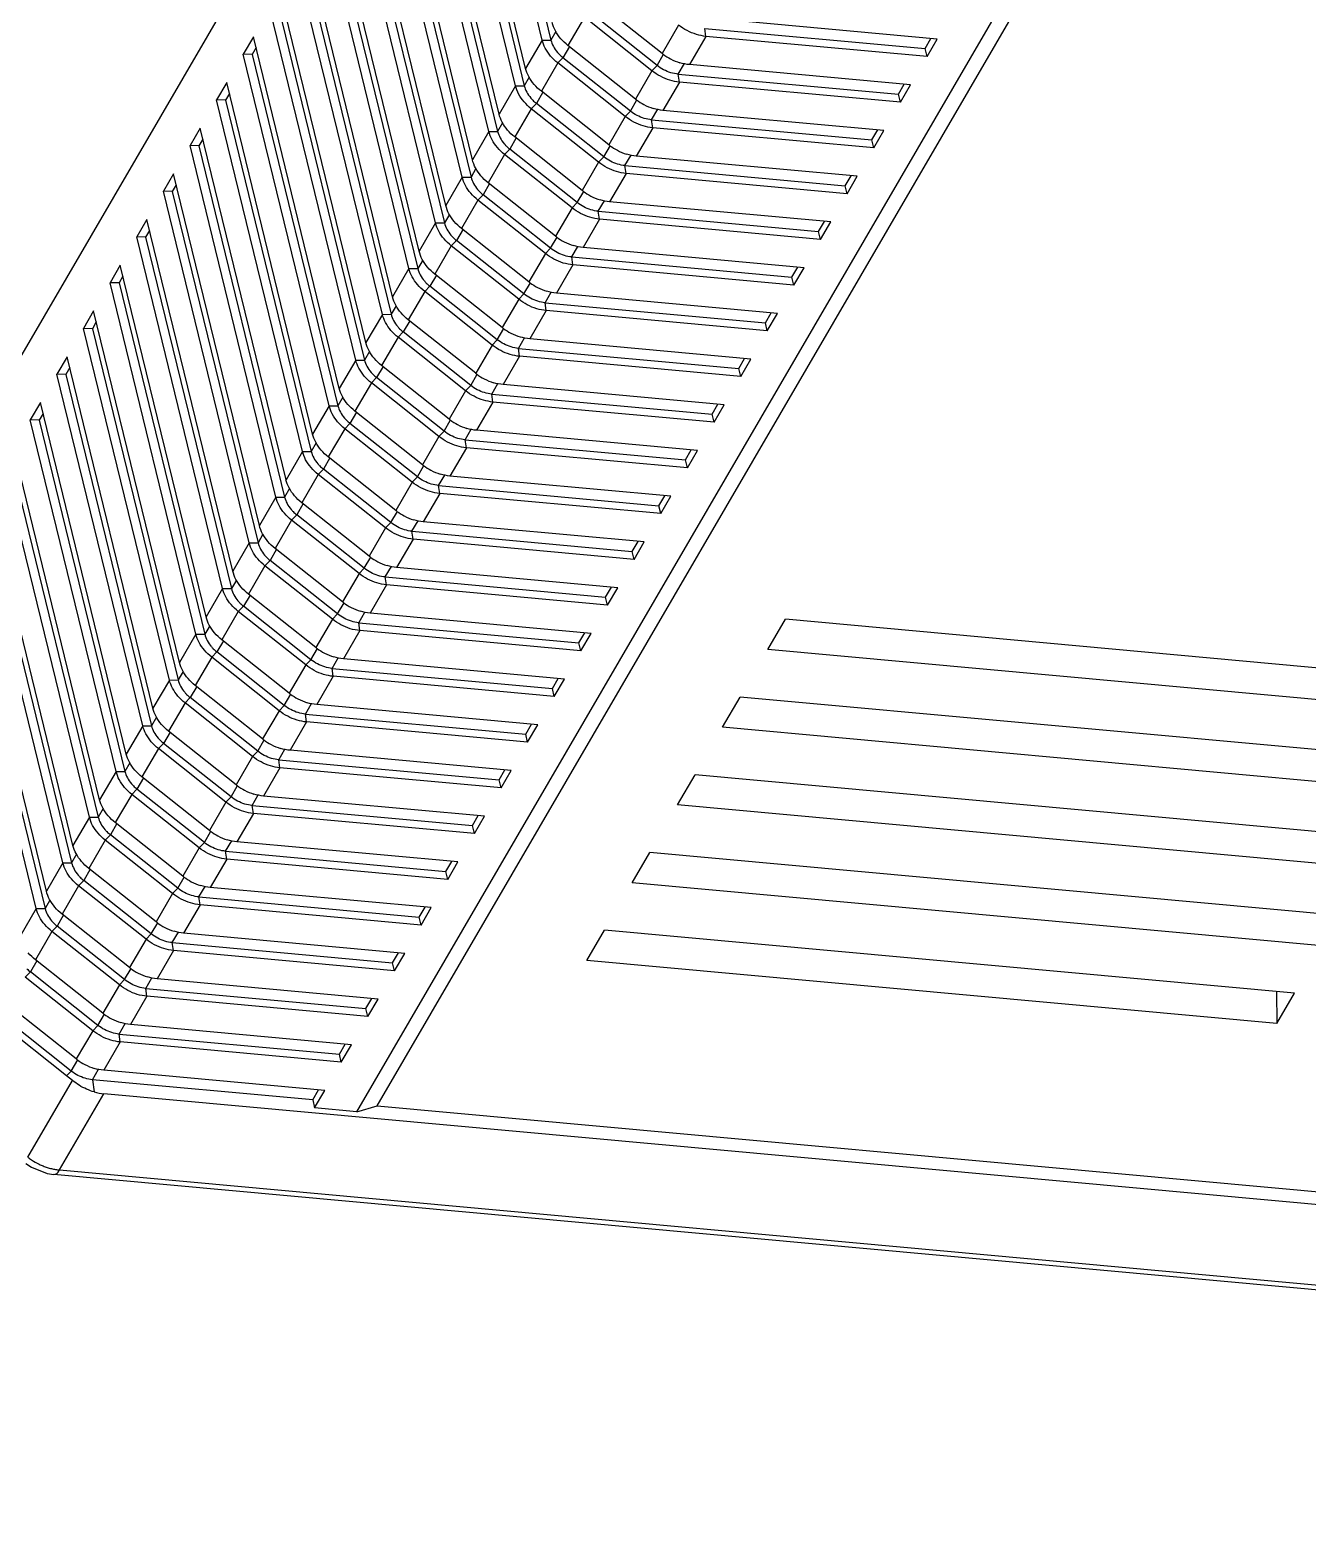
# Model space of a CAD drawing. Header units: millimetres. Extents: x 10368 to 13229, y -13270 to -11269.
# Drawn here: x 12601.6 to 12684.3, y -12891.2 to -12794.2 of the extents above; entities that cross this region are included whole.
import ezdxf

# ---------------------------------------------------------------- set-up
doc = ezdxf.new("R2010")
doc.units = ezdxf.units.MM

# ---------------------------------------------------------------- blocks, each defined once
blk = doc.blocks.new('u59')
at = {"color": 7, "linetype": 'Continuous'}
for p, q in [((-39.333, 603.728), (-291.546, 626.787)), ((-291.175, 627.078), (-38.962, 604.018)), ((-294.416, 621.861), (-42.203, 598.802)), ((-59.877, 599.575), (-276.489, 619.38)), ((-38.529, 603.949), (-38.962, 604.018)), ((-39.333, 603.728), (-42.203, 598.802)), ((-37.276, 602.895), (-40.164, 597.937)), ((-59.877, 599.575), (-141.041, 460.242)), ((-58.564, 599.961), (-140.008, 460.148)), ((-58.564, 599.961), (-59.877, 599.575)), ((-58.564, 599.961), (-55.835, 599.711)), ((-55.835, 599.711), (-56.491, 598.585)), ((-55.711, 599.195), (-56.088, 598.548)), ((-55.711, 599.195), (-55.835, 599.711)), ((-55.711, 599.195), (-41.461, 597.892)), ((-56.491, 598.585), (-42.193, 597.277)), ((-41.461, 597.892), (-41.577, 598.682)), ((-43.259, 595.447), (-42.193, 597.277)), ((-41.461, 597.892), (-41.857, 597.211)), ((-40.094, 597.329), (-40.516, 596.605)), ((-40.094, 597.329), (-39.793, 597.639)), ((-40.094, 597.329), (-35.73, 593.87)), ((-39.793, 597.639), (-35.429, 594.18)), ((-57.558, 596.755), (-58.214, 595.628)), ((-57.433, 596.238), (-57.81, 595.591)), ((-57.558, 596.755), (-57.433, 596.238)), ((-57.558, 596.755), (-43.259, 595.447)), ((-43.183, 594.935), (-57.433, 596.238)), ((-41.482, 594.716), (-40.415, 596.546)), ((-40.415, 596.546), (-36.052, 593.087)), ((-58.214, 595.628), (-43.915, 594.321)), ((-43.259, 595.447), (-43.183, 594.935)), ((-118.07, 594.251), (-119.21, 592.294)), ((-118.07, 594.251), (-73.443, 590.171)), ((-118.059, 592.189), (-118.07, 594.251)), ((-44.981, 592.491), (-43.915, 594.321)), ((-43.183, 594.935), (-43.579, 594.254)), ((-41.816, 594.373), (-42.238, 593.648)), ((-41.482, 594.716), (-41.816, 594.373)), ((-41.816, 594.373), (-37.452, 590.914)), ((-41.482, 594.716), (-37.118, 591.257)), ((-59.28, 593.798), (-59.936, 592.671)), ((-59.156, 593.281), (-59.532, 592.634)), ((-59.28, 593.798), (-59.156, 593.281)), ((-59.28, 593.798), (-44.981, 592.491)), ((-44.905, 591.978), (-59.156, 593.281)), ((-43.204, 591.759), (-42.138, 593.59)), ((-42.138, 593.59), (-37.774, 590.131)), ((-119.21, 592.294), (-74.583, 588.214)), ((-59.936, 592.671), (-45.637, 591.364)), ((-44.981, 592.491), (-44.905, 591.978)), ((-46.703, 589.534), (-45.637, 591.364)), ((-44.905, 591.978), (-45.302, 591.298)), ((-43.538, 591.416), (-43.96, 590.691)), ((-43.204, 591.759), (-43.538, 591.416)), ((-43.538, 591.416), (-39.175, 587.957)), ((-43.204, 591.759), (-38.84, 588.301)), ((-61.002, 590.841), (-61.659, 589.715)), ((-60.878, 590.324), (-61.255, 589.678)), ((-61.002, 590.841), (-60.878, 590.324)), ((-61.002, 590.841), (-46.703, 589.534)), ((-46.628, 589.022), (-60.878, 590.324)), ((-44.926, 588.803), (-43.86, 590.633)), ((-43.86, 590.633), (-39.496, 587.174)), ((-37.874, 590.189), (-37.452, 590.914)), ((-37.118, 591.257), (-37.452, 590.914)), ((-73.443, 590.171), (-74.583, 588.214)), ((-61.659, 589.715), (-47.36, 588.407)), ((-46.703, 589.534), (-46.628, 589.022)), ((-38.84, 588.301), (-37.774, 590.131)), ((-120.998, 589.225), (-76.371, 585.145)), ((-48.426, 586.577), (-47.36, 588.407)), ((-46.628, 589.022), (-47.024, 588.341)), ((-45.261, 588.459), (-45.683, 587.735)), ((-44.926, 588.803), (-45.261, 588.459)), ((-45.261, 588.459), (-40.897, 585)), ((-44.926, 588.803), (-40.563, 585.344)), ((-37.825, 586.818), (-36.759, 588.648)), ((-62.725, 587.884), (-63.381, 586.758)), ((-62.725, 587.884), (-62.6, 587.368)), ((-62.725, 587.884), (-48.426, 586.577)), ((-46.649, 585.846), (-45.582, 587.676)), ((-45.582, 587.676), (-41.219, 584.217)), ((-39.597, 587.233), (-39.175, 587.957)), ((-38.84, 588.301), (-39.175, 587.957)), ((-122.138, 587.268), (-77.511, 583.188)), ((-63.381, 586.758), (-49.082, 585.451)), ((-62.6, 587.368), (-62.977, 586.721)), ((-48.35, 586.065), (-62.6, 587.368)), ((-48.426, 586.577), (-48.35, 586.065)), ((-40.563, 585.344), (-39.496, 587.174)), ((-38.715, 586.264), (-38.393, 586.816)), ((-37.825, 586.818), (-38.393, 586.816)), ((-32.845, 564.095), (-38.393, 586.816)), ((-37.825, 586.818), (-32.271, 564.075)), ((-50.148, 583.62), (-49.082, 585.451)), ((-48.35, 586.065), (-48.747, 585.384)), ((-46.983, 585.503), (-47.405, 584.778)), ((-46.649, 585.846), (-46.983, 585.503)), ((-46.983, 585.503), (-42.619, 582.044)), ((-46.649, 585.846), (-42.285, 582.387)), ((-39.547, 583.861), (-38.481, 585.691)), ((-38.481, 585.691), (-32.928, 562.948)), ((-76.371, 585.145), (-77.511, 583.188)), ((-64.447, 584.928), (-65.103, 583.801)), ((-64.447, 584.928), (-64.323, 584.411)), ((-64.447, 584.928), (-50.148, 583.62)), ((-48.371, 582.889), (-47.305, 584.72)), ((-47.305, 584.72), (-42.941, 581.261)), ((-41.319, 584.276), (-40.897, 585)), ((-40.563, 585.344), (-40.897, 585)), ((-123.926, 584.199), (-79.299, 580.118)), ((-65.103, 583.801), (-50.804, 582.494)), ((-64.323, 584.411), (-64.699, 583.764)), ((-50.072, 583.108), (-64.323, 584.411)), ((-50.148, 583.62), (-50.072, 583.108)), ((-42.285, 582.387), (-41.219, 584.217)), ((-40.437, 583.308), (-40.115, 583.86)), ((-39.547, 583.861), (-40.115, 583.86)), ((-34.567, 561.138), (-40.115, 583.86)), ((-39.547, 583.861), (-33.994, 561.118)), ((-50.072, 583.108), (-50.469, 582.428)), ((-48.705, 582.546), (-49.127, 581.821)), ((-48.371, 582.889), (-48.705, 582.546)), ((-48.705, 582.546), (-44.342, 579.087)), ((-48.371, 582.889), (-44.007, 579.43)), ((-41.269, 580.904), (-40.203, 582.735)), ((-40.203, 582.735), (-34.65, 559.992)), ((-125.066, 582.242), (-80.439, 578.161)), ((-66.169, 581.971), (-66.826, 580.845)), ((-66.169, 581.971), (-66.045, 581.454)), ((-66.169, 581.971), (-51.87, 580.664)), ((-51.87, 580.664), (-50.804, 582.494)), ((-50.093, 579.933), (-49.027, 581.763)), ((-49.027, 581.763), (-44.663, 578.304)), ((-43.041, 581.319), (-42.619, 582.044)), ((-42.285, 582.387), (-42.619, 582.044)), ((-66.826, 580.845), (-52.527, 579.537)), ((-66.045, 581.454), (-66.422, 580.808)), ((-51.795, 580.151), (-66.045, 581.454)), ((-51.87, 580.664), (-51.795, 580.151)), ((-44.007, 579.43), (-42.941, 581.261)), ((-42.159, 580.351), (-41.838, 580.903)), ((-41.269, 580.904), (-41.838, 580.903)), ((-36.29, 558.181), (-41.838, 580.903)), ((-41.269, 580.904), (-35.716, 558.161)), ((-79.299, 580.118), (-80.439, 578.161)), ((-51.795, 580.151), (-52.191, 579.471)), ((-50.093, 579.933), (-50.428, 579.589)), ((-50.093, 579.933), (-45.73, 576.474)), ((-42.992, 577.948), (-41.926, 579.778)), ((-41.926, 579.778), (-36.372, 557.035)), ((-126.854, 579.172), (-82.227, 575.092)), ((-67.892, 579.014), (-68.548, 577.888)), ((-67.892, 579.014), (-67.767, 578.498)), ((-67.892, 579.014), (-53.593, 577.707)), ((-53.593, 577.707), (-52.527, 579.537)), ((-51.816, 576.976), (-50.749, 578.806)), ((-50.428, 579.589), (-50.85, 578.865)), ((-50.749, 578.806), (-46.386, 575.347)), ((-50.428, 579.589), (-46.064, 576.13)), ((-44.764, 578.362), (-44.342, 579.087)), ((-44.007, 579.43), (-44.342, 579.087)), ((-68.548, 577.888), (-54.249, 576.581)), ((-67.767, 578.498), (-68.144, 577.851)), ((-53.517, 577.195), (-67.767, 578.498)), ((-53.593, 577.707), (-53.517, 577.195)), ((-45.73, 576.474), (-44.663, 578.304)), ((-43.882, 577.394), (-43.56, 577.946)), ((-42.992, 577.948), (-43.56, 577.946)), ((-38.012, 555.224), (-43.56, 577.946)), ((-42.992, 577.948), (-37.439, 555.205)), ((-127.994, 577.215), (-83.367, 573.135)), ((-53.517, 577.195), (-53.914, 576.514)), ((-51.816, 576.976), (-52.15, 576.632)), ((-51.816, 576.976), (-47.452, 573.517)), ((-44.714, 574.991), (-43.648, 576.821)), ((-43.648, 576.821), (-38.095, 554.078)), ((-69.614, 576.058), (-70.27, 574.931)), ((-69.614, 576.058), (-69.49, 575.541)), ((-69.614, 576.058), (-55.315, 574.75)), ((-55.315, 574.75), (-54.249, 576.581)), ((-53.538, 574.019), (-52.472, 575.849)), ((-52.15, 576.632), (-52.572, 575.908)), ((-52.472, 575.849), (-48.108, 572.391)), ((-52.15, 576.632), (-47.786, 573.174)), ((-46.486, 575.406), (-46.064, 576.13)), ((-45.73, 576.474), (-46.064, 576.13)), ((-82.227, 575.092), (-83.367, 573.135)), ((-70.27, 574.931), (-55.971, 573.624)), ((-69.49, 575.541), (-69.866, 574.894)), ((-55.239, 574.238), (-69.49, 575.541)), ((-47.452, 573.517), (-46.386, 575.347)), ((-45.604, 574.437), (-45.282, 574.99)), ((-44.714, 574.991), (-45.282, 574.99)), ((-39.734, 552.268), (-45.282, 574.99)), ((-44.714, 574.991), (-39.161, 552.248)), ((-129.782, 574.146), (-85.155, 570.066)), ((-55.239, 574.238), (-55.636, 573.557)), ((-55.315, 574.75), (-55.239, 574.238)), ((-53.538, 574.019), (-53.872, 573.676)), ((-53.538, 574.019), (-49.174, 570.56)), ((-46.436, 572.034), (-45.37, 573.864)), ((-45.37, 573.864), (-39.817, 551.122)), ((-71.336, 573.101), (-71.993, 571.974)), ((-71.336, 573.101), (-71.212, 572.584)), ((-71.336, 573.101), (-57.037, 571.794)), ((-57.037, 571.794), (-55.971, 573.624)), ((-55.26, 571.063), (-54.194, 572.893)), ((-53.872, 573.676), (-54.294, 572.951)), ((-54.194, 572.893), (-49.83, 569.434)), ((-53.872, 573.676), (-49.509, 570.217)), ((-48.208, 572.449), (-47.786, 573.174)), ((-47.452, 573.517), (-47.786, 573.174)), ((-130.922, 572.189), (-86.295, 568.109)), ((-24.488, 572.292), (-113.002, 420.342)), ((-71.993, 571.974), (-57.694, 570.667)), ((-71.212, 572.584), (-71.589, 571.938)), ((-56.962, 571.281), (-71.212, 572.584)), ((-49.174, 570.56), (-48.108, 572.391)), ((-47.326, 571.481), (-47.005, 572.033)), ((-46.436, 572.034), (-47.005, 572.033)), ((-41.457, 549.311), (-47.005, 572.033)), ((-46.436, 572.034), (-40.883, 549.291)), ((-56.962, 571.281), (-57.358, 570.601)), ((-57.037, 571.794), (-56.962, 571.281)), ((-55.26, 571.063), (-55.595, 570.719)), ((-55.26, 571.063), (-50.897, 567.604)), ((-48.159, 569.077), (-47.093, 570.908)), ((-47.093, 570.908), (-41.539, 548.165)), ((-85.155, 570.066), (-86.295, 568.109)), ((-73.059, 570.144), (-73.715, 569.018)), ((-73.059, 570.144), (-72.934, 569.628)), ((-73.059, 570.144), (-58.76, 568.837)), ((-58.76, 568.837), (-57.694, 570.667)), ((-56.983, 568.106), (-55.916, 569.936)), ((-55.595, 570.719), (-56.017, 569.994)), ((-55.916, 569.936), (-51.553, 566.477)), ((-55.595, 570.719), (-51.231, 567.26)), ((-49.931, 569.492), (-49.509, 570.217)), ((-49.174, 570.56), (-49.509, 570.217)), ((-73.715, 569.018), (-59.416, 567.71)), ((-72.934, 569.628), (-73.311, 568.981)), ((-58.684, 568.325), (-72.934, 569.628)), ((-50.897, 567.604), (-49.83, 569.434)), ((-49.049, 568.524), (-48.727, 569.076)), ((-48.159, 569.077), (-48.727, 569.076)), ((-43.179, 546.354), (-48.727, 569.076)), ((-48.159, 569.077), (-42.606, 546.335)), ((-58.684, 568.325), (-59.081, 567.644)), ((-58.76, 568.837), (-58.684, 568.325)), ((-56.983, 568.106), (-57.317, 567.762)), ((-56.983, 568.106), (-52.619, 564.647)), ((-74.781, 567.188), (-75.437, 566.061)), ((-74.781, 567.188), (-74.657, 566.671)), ((-74.781, 567.188), (-60.482, 565.88)), ((-60.482, 565.88), (-59.416, 567.71)), ((-57.317, 567.762), (-57.739, 567.038)), ((-57.317, 567.762), (-52.953, 564.303)), ((-51.653, 566.536), (-51.231, 567.26)), ((-50.897, 567.604), (-51.231, 567.26)), ((-49.881, 566.121), (-48.815, 567.951)), ((-48.815, 567.951), (-43.262, 545.208)), ((-75.437, 566.061), (-61.138, 564.754)), ((-74.657, 566.671), (-75.033, 566.024)), ((-60.406, 565.368), (-74.657, 566.671)), ((-58.705, 565.149), (-57.639, 566.979)), ((-57.639, 566.979), (-53.275, 563.521)), ((-52.619, 564.647), (-51.553, 566.477)), ((-50.771, 565.567), (-50.449, 566.119)), ((-49.881, 566.121), (-50.449, 566.119)), ((-44.901, 543.398), (-50.449, 566.119)), ((-49.881, 566.121), (-44.328, 543.378)), ((-60.406, 565.368), (-60.803, 564.687)), ((-60.482, 565.88), (-60.406, 565.368)), ((-58.705, 565.149), (-59.039, 564.806)), ((-58.705, 565.149), (-54.341, 561.69)), ((-76.503, 564.231), (-77.16, 563.104)), ((-76.503, 564.231), (-76.379, 563.714)), ((-76.503, 564.231), (-62.204, 562.924)), ((-62.204, 562.924), (-61.138, 564.754)), ((-59.039, 564.806), (-59.461, 564.081)), ((-59.039, 564.806), (-54.676, 561.347)), ((-53.375, 563.579), (-52.953, 564.303)), ((-52.619, 564.647), (-52.953, 564.303)), ((-51.603, 563.164), (-50.537, 564.994)), ((-50.537, 564.994), (-44.984, 542.251)), ((-77.16, 563.104), (-62.861, 561.797)), ((-76.379, 563.714), (-76.756, 563.067)), ((-62.129, 562.411), (-76.379, 563.714)), ((-60.427, 562.192), (-59.361, 564.023)), ((-59.361, 564.023), (-54.997, 560.564)), ((-54.341, 561.69), (-53.275, 563.521)), ((-52.493, 562.611), (-52.172, 563.163)), ((-51.603, 563.164), (-52.172, 563.163)), ((-46.624, 540.441), (-52.172, 563.163)), ((-51.603, 563.164), (-46.05, 540.421)), ((-62.129, 562.411), (-62.525, 561.731)), ((-62.204, 562.924), (-62.129, 562.411)), ((-60.427, 562.192), (-60.762, 561.849)), ((-60.427, 562.192), (-56.064, 558.734)), ((-78.226, 561.274), (-78.882, 560.148)), ((-78.226, 561.274), (-78.101, 560.757)), ((-78.226, 561.274), (-63.927, 559.967)), ((-63.927, 559.967), (-62.861, 561.797)), ((-60.762, 561.849), (-61.184, 561.124)), ((-60.762, 561.849), (-56.398, 558.39)), ((-55.098, 560.622), (-54.676, 561.347)), ((-54.341, 561.69), (-54.676, 561.347)), ((-53.326, 560.207), (-52.26, 562.038)), ((-52.26, 562.038), (-46.706, 539.295)), ((-78.101, 560.757), (-78.478, 560.111)), ((-63.851, 559.455), (-78.101, 560.757)), ((-62.15, 559.236), (-61.083, 561.066)), ((-61.083, 561.066), (-56.72, 557.607)), ((-56.064, 558.734), (-54.997, 560.564)), ((-54.216, 559.654), (-53.894, 560.206)), ((-53.326, 560.207), (-53.894, 560.206)), ((-48.346, 537.484), (-53.894, 560.206)), ((-53.326, 560.207), (-47.773, 537.465)), ((-78.882, 560.148), (-64.583, 558.84)), ((-63.851, 559.455), (-64.248, 558.774)), ((-63.927, 559.967), (-63.851, 559.455)), ((-62.15, 559.236), (-62.484, 558.892)), ((-62.15, 559.236), (-57.786, 555.777)), ((-79.948, 558.317), (-80.604, 557.191)), ((-79.948, 558.317), (-79.824, 557.801)), ((-79.948, 558.317), (-65.649, 557.01)), ((-65.649, 557.01), (-64.583, 558.84)), ((-62.484, 558.892), (-62.906, 558.168)), ((-62.484, 558.892), (-58.12, 555.433)), ((-56.82, 557.666), (-56.398, 558.39)), ((-56.064, 558.734), (-56.398, 558.39)), ((-55.048, 557.251), (-53.982, 559.081)), ((-53.982, 559.081), (-48.429, 536.338)), ((-79.824, 557.801), (-80.201, 557.154)), ((-65.573, 556.498), (-79.824, 557.801)), ((-63.872, 556.279), (-62.806, 558.109)), ((-62.806, 558.109), (-58.442, 554.65)), ((-57.786, 555.777), (-56.72, 557.607)), ((-80.604, 557.191), (-66.305, 555.884)), ((-65.573, 556.498), (-65.97, 555.817)), ((-65.649, 557.01), (-65.573, 556.498)), ((-55.938, 556.697), (-55.616, 557.249)), ((-55.048, 557.251), (-55.616, 557.249)), ((-50.068, 534.528), (-55.616, 557.249)), ((-55.048, 557.251), (-49.495, 534.508)), ((-81.67, 555.361), (-82.327, 554.234)), ((-81.67, 555.361), (-81.546, 554.844)), ((-81.67, 555.361), (-67.371, 554.053)), ((-67.371, 554.053), (-66.305, 555.884)), ((-64.206, 555.936), (-64.628, 555.211)), ((-63.872, 556.279), (-64.206, 555.936)), ((-64.206, 555.936), (-59.843, 552.477)), ((-63.872, 556.279), (-59.508, 552.82)), ((-58.542, 554.709), (-58.12, 555.433)), ((-57.786, 555.777), (-58.12, 555.433)), ((-56.77, 554.294), (-55.704, 556.124)), ((-55.704, 556.124), (-50.151, 533.381)), ((-81.546, 554.844), (-81.923, 554.197)), ((-67.296, 553.541), (-81.546, 554.844)), ((-65.594, 553.322), (-64.528, 555.153)), ((-64.528, 555.153), (-60.164, 551.694)), ((-59.508, 552.82), (-58.442, 554.65)), ((-38.267, 554.786), (-38.012, 555.224)), ((-38.095, 554.078), (-37.439, 555.205)), ((-38.012, 555.224), (-37.439, 555.205)), ((-82.327, 554.234), (-68.028, 552.927)), ((-67.296, 553.541), (-67.692, 552.861)), ((-67.371, 554.053), (-67.296, 553.541)), ((-57.66, 553.741), (-57.339, 554.293)), ((-56.77, 554.294), (-57.339, 554.293)), ((-51.791, 531.571), (-57.339, 554.293)), ((-56.77, 554.294), (-51.217, 531.551)), ((-69.094, 551.097), (-68.028, 552.927)), ((-65.929, 552.979), (-66.351, 552.254)), ((-65.594, 553.322), (-65.929, 552.979)), ((-65.929, 552.979), (-61.565, 549.52)), ((-65.594, 553.322), (-61.231, 549.864)), ((-60.265, 551.752), (-59.843, 552.477)), ((-59.508, 552.82), (-59.843, 552.477)), ((-58.493, 551.337), (-57.427, 553.168)), ((-57.427, 553.168), (-51.873, 530.425)), ((-83.393, 552.404), (-84.049, 551.278)), ((-83.268, 551.887), (-83.645, 551.241)), ((-83.393, 552.404), (-83.268, 551.887)), ((-83.393, 552.404), (-69.094, 551.097)), ((-69.018, 550.585), (-83.268, 551.887)), ((-67.317, 550.366), (-66.251, 552.196)), ((-66.251, 552.196), (-61.887, 548.737)), ((-61.231, 549.864), (-60.164, 551.694)), ((-39.99, 551.829), (-39.734, 552.268)), ((-39.817, 551.122), (-39.161, 552.248)), ((-39.734, 552.268), (-39.161, 552.248)), ((-84.049, 551.278), (-69.75, 549.97)), ((-69.018, 550.585), (-69.415, 549.904)), ((-69.094, 551.097), (-69.018, 550.585)), ((-59.383, 550.784), (-59.061, 551.336)), ((-58.493, 551.337), (-59.061, 551.336)), ((-53.513, 528.614), (-59.061, 551.336)), ((-58.493, 551.337), (-52.94, 528.594)), ((-70.816, 548.14), (-69.75, 549.97)), ((-67.651, 550.022), (-68.073, 549.298)), ((-67.317, 550.366), (-67.651, 550.022)), ((-67.651, 550.022), (-63.287, 546.563)), ((-67.317, 550.366), (-62.953, 546.907)), ((-61.987, 548.795), (-61.565, 549.52)), ((-61.231, 549.864), (-61.565, 549.52)), ((-60.215, 548.381), (-59.149, 550.211)), ((-59.149, 550.211), (-53.596, 527.468)), ((-85.115, 549.447), (-85.771, 548.321)), ((-84.991, 548.931), (-85.368, 548.284)), ((-85.115, 549.447), (-84.991, 548.931)), ((-85.115, 549.447), (-70.816, 548.14)), ((-70.74, 547.628), (-84.991, 548.931)), ((-69.039, 547.409), (-67.973, 549.239)), ((-67.973, 549.239), (-63.609, 545.78)), ((-62.953, 546.907), (-61.887, 548.737)), ((-41.712, 548.873), (-41.457, 549.311)), ((-41.539, 548.165), (-40.883, 549.291)), ((-41.457, 549.311), (-40.883, 549.291)), ((-85.771, 548.321), (-71.472, 547.014)), ((-70.74, 547.628), (-71.137, 546.947)), ((-70.816, 548.14), (-70.74, 547.628)), ((-61.105, 547.827), (-60.783, 548.379)), ((-60.215, 548.381), (-60.783, 548.379)), ((-55.235, 525.657), (-60.783, 548.379)), ((-60.215, 548.381), (-54.662, 525.638)), ((-72.538, 545.183), (-71.472, 547.014)), ((-69.373, 547.065), (-69.795, 546.341)), ((-69.039, 547.409), (-69.373, 547.065)), ((-69.373, 547.065), (-65.01, 543.607)), ((-69.039, 547.409), (-64.675, 543.95)), ((-62.953, 546.907), (-63.287, 546.563)), ((-61.937, 545.424), (-60.871, 547.254)), ((-60.871, 547.254), (-55.318, 524.511)), ((-86.837, 546.491), (-87.494, 545.364)), ((-86.713, 545.974), (-87.09, 545.327)), ((-86.837, 546.491), (-86.713, 545.974)), ((-86.837, 546.491), (-72.538, 545.183)), ((-72.463, 544.671), (-86.713, 545.974)), ((-70.761, 544.452), (-69.695, 546.282)), ((-69.695, 546.282), (-65.332, 542.824)), ((-64.675, 543.95), (-63.609, 545.78)), ((-63.709, 545.839), (-63.287, 546.563)), ((-43.435, 545.916), (-43.179, 546.354)), ((-43.262, 545.208), (-42.606, 546.335)), ((-43.179, 546.354), (-42.606, 546.335)), ((-87.494, 545.364), (-73.195, 544.057)), ((-72.463, 544.671), (-72.859, 543.99)), ((-72.538, 545.183), (-72.463, 544.671)), ((-62.827, 544.87), (-62.506, 545.423)), ((-61.937, 545.424), (-62.506, 545.423)), ((-56.958, 522.701), (-62.506, 545.423)), ((-61.937, 545.424), (-56.384, 522.681)), ((-74.261, 542.227), (-73.195, 544.057)), ((-71.096, 544.109), (-71.518, 543.384)), ((-70.761, 544.452), (-71.096, 544.109)), ((-71.096, 544.109), (-66.732, 540.65)), ((-70.761, 544.452), (-66.398, 540.993)), ((-64.675, 543.95), (-65.01, 543.607)), ((-63.66, 542.467), (-62.594, 544.297)), ((-62.594, 544.297), (-57.04, 521.555)), ((-88.56, 543.534), (-89.216, 542.407)), ((-88.435, 543.017), (-88.812, 542.371)), ((-88.56, 543.534), (-88.435, 543.017)), ((-88.56, 543.534), (-74.261, 542.227)), ((-74.185, 541.714), (-88.435, 543.017)), ((-72.484, 541.496), (-71.418, 543.326)), ((-71.418, 543.326), (-67.054, 539.867)), ((-66.398, 540.993), (-65.332, 542.824)), ((-65.432, 542.882), (-65.01, 543.607)), ((-45.157, 542.959), (-44.901, 543.398)), ((-44.984, 542.251), (-44.328, 543.378)), ((-44.901, 543.398), (-44.328, 543.378)), ((-89.216, 542.407), (-74.917, 541.1)), ((-74.261, 542.227), (-74.185, 541.714)), ((-64.55, 541.914), (-64.228, 542.466)), ((-63.66, 542.467), (-64.228, 542.466)), ((-58.68, 519.744), (-64.228, 542.466)), ((-63.66, 542.467), (-58.107, 519.724)), ((-75.983, 539.27), (-74.917, 541.1)), ((-74.185, 541.714), (-74.582, 541.034)), ((-72.818, 541.152), (-73.24, 540.427)), ((-72.484, 541.496), (-72.818, 541.152)), ((-72.818, 541.152), (-68.454, 537.693)), ((-72.484, 541.496), (-68.12, 538.037)), ((-66.398, 540.993), (-66.732, 540.65)), ((-65.382, 539.51), (-64.316, 541.341)), ((-64.316, 541.341), (-58.763, 518.598)), ((-90.282, 540.577), (-90.938, 539.451)), ((-90.158, 540.061), (-90.535, 539.414)), ((-90.282, 540.577), (-90.158, 540.061)), ((-90.282, 540.577), (-75.983, 539.27)), ((-75.907, 538.758), (-90.158, 540.061)), ((-74.206, 538.539), (-73.14, 540.369)), ((-73.14, 540.369), (-68.776, 536.91)), ((-68.12, 538.037), (-67.054, 539.867)), ((-67.154, 539.925), (-66.732, 540.65)), ((-46.879, 540.002), (-46.624, 540.441)), ((-46.706, 539.295), (-46.05, 540.421)), ((-46.624, 540.441), (-46.05, 540.421)), ((-90.938, 539.451), (-76.639, 538.143)), ((-75.983, 539.27), (-75.907, 538.758)), ((-66.272, 538.957), (-65.951, 539.509)), ((-65.382, 539.51), (-65.951, 539.509)), ((-60.402, 516.787), (-65.951, 539.509)), ((-65.382, 539.51), (-59.829, 516.768)), ((-77.706, 536.313), (-76.639, 538.143)), ((-75.907, 538.758), (-76.304, 538.077)), ((-74.54, 538.195), (-74.962, 537.471)), ((-74.206, 538.539), (-74.54, 538.195)), ((-74.54, 538.195), (-70.177, 534.737)), ((-74.206, 538.539), (-69.842, 535.08)), ((-68.12, 538.037), (-68.454, 537.693)), ((-67.105, 536.554), (-66.038, 538.384)), ((-66.038, 538.384), (-60.485, 515.641)), ((-92.004, 537.621), (-92.661, 536.494)), ((-91.88, 537.104), (-92.257, 536.457)), ((-92.004, 537.621), (-91.88, 537.104)), ((-92.004, 537.621), (-77.706, 536.313)), ((-77.63, 535.801), (-91.88, 537.104)), ((-75.928, 535.582), (-74.862, 537.412)), ((-74.862, 537.412), (-70.499, 533.954)), ((-69.842, 535.08), (-68.776, 536.91)), ((-68.876, 536.969), (-68.454, 537.693)), ((-48.602, 537.046), (-48.346, 537.484)), ((-48.429, 536.338), (-47.773, 537.465)), ((-48.346, 537.484), (-47.773, 537.465)), ((-92.661, 536.494), (-78.362, 535.187)), ((-77.706, 536.313), (-77.63, 535.801)), ((-67.994, 536), (-67.673, 536.552)), ((-67.105, 536.554), (-67.673, 536.552)), ((-62.125, 513.831), (-67.673, 536.552)), ((-67.105, 536.554), (-61.551, 513.811)), ((-79.428, 533.357), (-78.362, 535.187)), ((-77.63, 535.801), (-78.026, 535.12)), ((-76.263, 535.239), (-76.685, 534.514)), ((-75.928, 535.582), (-76.263, 535.239)), ((-76.263, 535.239), (-71.899, 531.78)), ((-75.928, 535.582), (-71.565, 532.123)), ((-69.842, 535.08), (-70.177, 534.737)), ((-68.827, 533.597), (-67.761, 535.427)), ((-67.761, 535.427), (-62.207, 512.685)), ((-93.727, 534.664), (-94.383, 533.537)), ((-93.603, 534.147), (-93.979, 533.5)), ((-93.727, 534.664), (-93.603, 534.147)), ((-93.727, 534.664), (-79.428, 533.357)), ((-79.352, 532.844), (-93.603, 534.147)), ((-77.651, 532.625), (-76.585, 534.456)), ((-76.585, 534.456), (-72.221, 530.997)), ((-70.599, 534.012), (-70.177, 534.737)), ((-50.324, 534.089), (-50.068, 534.528)), ((-50.151, 533.381), (-49.495, 534.508)), ((-50.068, 534.528), (-49.495, 534.508)), ((-94.383, 533.537), (-80.084, 532.23)), ((-79.428, 533.357), (-79.352, 532.844)), ((-71.565, 532.123), (-70.499, 533.954)), ((-69.717, 533.044), (-69.395, 533.596)), ((-68.827, 533.597), (-69.395, 533.596)), ((-63.847, 510.874), (-69.395, 533.596)), ((-68.827, 533.597), (-63.274, 510.854)), ((-81.15, 530.4), (-80.084, 532.23)), ((-79.352, 532.844), (-79.749, 532.164)), ((-77.985, 532.282), (-78.407, 531.557)), ((-77.651, 532.625), (-77.985, 532.282)), ((-77.985, 532.282), (-73.621, 528.823)), ((-77.651, 532.625), (-73.287, 529.167)), ((-71.565, 532.123), (-71.899, 531.78)), ((-70.549, 530.64), (-69.483, 532.471)), ((-69.483, 532.471), (-63.93, 509.728)), ((-95.449, 531.707), (-96.105, 530.581)), ((-95.325, 531.191), (-95.702, 530.544)), ((-95.449, 531.707), (-95.325, 531.191)), ((-95.449, 531.707), (-81.15, 530.4)), ((-81.074, 529.888), (-95.325, 531.191)), ((-79.373, 529.669), (-78.307, 531.499)), ((-78.307, 531.499), (-73.943, 528.04)), ((-72.321, 531.055), (-71.899, 531.78)), ((-52.046, 531.132), (-51.791, 531.571)), ((-51.873, 530.425), (-51.217, 531.551)), ((-51.791, 531.571), (-51.217, 531.551)), ((-96.105, 530.581), (-81.806, 529.273)), ((-81.15, 530.4), (-81.074, 529.888)), ((-73.287, 529.167), (-72.221, 530.997)), ((-71.439, 530.087), (-71.118, 530.639)), ((-70.549, 530.64), (-71.118, 530.639)), ((-65.569, 507.917), (-71.118, 530.639)), ((-70.549, 530.64), (-64.996, 507.898))]:
    blk.add_line(p, q, dxfattribs=at)
blk.add_lwpolyline([(-37.16, 603.308), (-37.525, 603.552), (-38.529, 603.949)], dxfattribs=at)
for centre, radius, start, end in [((-39.836, 599.587), 4.182, 56.37181, 64.28507), ((-39.797, 599.645), 4.113, 52.1986, 56.37274), ((-42.582, 593.843), 3.462, 62.21497, 73.06353), ((-13.161, 631.234), 42.87, 230.95857, 231.59561), ((-42.622, 593.758), 3.556, 53.19984, 62.28475), ((-42.584, 593.811), 3.491, 51.59904, 53.18113), ((-44.304, 590.886), 3.462, 62.21497, 73.06353), ((-44.344, 590.801), 3.556, 53.19984, 62.28475), ((-44.306, 590.854), 3.491, 51.59904, 53.18113), ((-46.027, 587.929), 3.462, 62.21497, 73.06353), ((-46.067, 587.844), 3.556, 53.19984, 62.28475), ((-46.028, 587.897), 3.491, 51.59904, 53.18113), ((-39.066, 588.875), 2.6, 44.76403, 51.63058), ((-47.749, 584.972), 3.462, 62.21497, 73.06353), ((-47.789, 584.888), 3.556, 53.19984, 62.28475), ((-47.751, 584.941), 3.491, 51.59904, 53.18113), ((-40.788, 585.919), 2.6, 44.76403, 51.63058), ((-40.691, 586.017), 2.461, 40.44054, 44.74328), ((-49.471, 582.016), 3.462, 62.21497, 73.06353), ((-49.511, 581.931), 3.556, 53.19984, 62.28475), ((-49.473, 581.984), 3.491, 51.59904, 53.18113), ((-42.511, 582.962), 2.6, 44.76403, 51.63058), ((-42.413, 583.06), 2.461, 40.44054, 44.74328), ((-51.194, 579.059), 3.462, 62.21497, 73.06353), ((-51.234, 578.974), 3.556, 53.19984, 62.28475), ((-51.195, 579.027), 3.491, 51.59904, 53.18113), ((-44.233, 580.005), 2.6, 44.76403, 51.63058), ((-44.135, 580.103), 2.461, 40.44054, 44.74328), ((-52.916, 576.102), 3.462, 62.21497, 73.06353), ((-52.956, 576.018), 3.556, 53.19984, 62.28475), ((-52.918, 576.071), 3.491, 51.59904, 53.18113), ((-45.955, 577.049), 2.6, 44.76403, 51.63058), ((-45.858, 577.147), 2.461, 40.44054, 44.74328), ((-54.638, 573.146), 3.462, 62.21497, 73.06353), ((-54.678, 573.061), 3.556, 53.19984, 62.28475), ((-54.64, 573.114), 3.491, 51.59904, 53.18113), ((-47.678, 574.092), 2.6, 44.76403, 51.63058), ((-47.58, 574.19), 2.461, 40.44054, 44.74328), ((-56.361, 570.189), 3.462, 62.21497, 73.06353), ((-56.401, 570.104), 3.556, 53.19984, 62.28475), ((-56.362, 570.157), 3.491, 51.59904, 53.18113), ((-49.4, 571.135), 2.6, 44.76403, 51.63058), ((-49.302, 571.233), 2.461, 40.44054, 44.74328), ((-58.083, 567.232), 3.462, 62.21497, 73.06353), ((-58.123, 567.147), 3.556, 53.19984, 62.28475), ((-58.085, 567.201), 3.491, 51.59904, 53.18113), ((-51.122, 568.179), 2.6, 44.76403, 51.63058), ((-51.025, 568.277), 2.461, 40.44054, 44.74328), ((-59.806, 564.276), 3.462, 62.21497, 73.06353), ((-59.845, 564.191), 3.556, 53.19984, 62.28475), ((-59.807, 564.244), 3.491, 51.59904, 53.18113), ((-52.845, 565.222), 2.6, 44.76403, 51.63058), ((-52.747, 565.32), 2.461, 40.44054, 44.74328), ((-61.528, 561.319), 3.462, 62.21497, 73.06353), ((-61.568, 561.234), 3.556, 53.19984, 62.28475), ((-61.529, 561.287), 3.491, 51.59904, 53.18113), ((-54.567, 562.265), 2.6, 44.76403, 51.63058), ((-54.469, 562.363), 2.461, 40.44054, 44.74328), ((-63.25, 558.362), 3.462, 62.21497, 73.06353), ((-63.29, 558.277), 3.556, 53.19984, 62.28475), ((-56.289, 559.308), 2.6, 44.76403, 51.63058), ((-63.252, 558.33), 3.491, 51.59904, 53.18113), ((-56.192, 559.407), 2.461, 40.44054, 44.74328), ((-64.973, 555.405), 3.462, 62.21497, 73.06353), ((-65.012, 555.321), 3.556, 53.19984, 62.28475), ((-58.012, 556.352), 2.6, 44.76403, 51.63058), ((-64.974, 555.374), 3.491, 51.59904, 53.18113), ((-57.914, 556.45), 2.461, 40.44054, 44.74328), ((-66.695, 552.449), 3.462, 62.21497, 73.06353), ((-66.735, 552.364), 3.556, 53.19984, 62.28475), ((-59.734, 553.395), 2.6, 44.76403, 51.63058), ((-66.696, 552.417), 3.491, 51.59904, 53.18113), ((-59.636, 553.493), 2.461, 40.44054, 44.74328), ((-68.417, 549.492), 3.462, 62.21497, 73.06353), ((-68.457, 549.407), 3.556, 53.19984, 62.28475), ((-61.457, 550.438), 2.6, 44.76403, 51.63058), ((-68.419, 549.46), 3.491, 51.59904, 53.18113), ((-61.359, 550.536), 2.461, 40.44054, 44.74328), ((-70.14, 546.535), 3.462, 62.21497, 73.06353), ((-70.179, 546.451), 3.556, 53.19984, 62.28475), ((-63.179, 547.482), 2.6, 44.76403, 51.63058), ((-70.141, 546.504), 3.491, 51.59904, 53.18113), ((-63.081, 547.58), 2.461, 40.44054, 44.74328), ((-71.862, 543.579), 3.462, 62.21497, 73.06353), ((-71.902, 543.494), 3.556, 53.19984, 62.28475), ((-71.863, 543.547), 3.491, 51.59904, 53.18113), ((-64.901, 544.525), 2.6, 44.76403, 51.63058), ((-64.804, 544.623), 2.461, 40.44054, 44.74328), ((-73.584, 540.622), 3.462, 62.21497, 73.06353), ((-73.624, 540.537), 3.556, 53.19984, 62.28475), ((-73.586, 540.59), 3.491, 51.59904, 53.18113), ((-66.624, 541.568), 2.6, 44.76403, 51.63058), ((-66.526, 541.666), 2.461, 40.44054, 44.74328), ((-75.307, 537.665), 3.462, 62.21497, 73.06353), ((-75.346, 537.58), 3.556, 53.19984, 62.28475), ((-75.308, 537.634), 3.491, 51.59904, 53.18113), ((-68.346, 538.612), 2.6, 44.76403, 51.63058), ((-68.248, 538.71), 2.461, 40.44054, 44.74328), ((-77.029, 534.709), 3.462, 62.21497, 73.06353), ((-77.069, 534.624), 3.556, 53.19984, 62.28475), ((-77.03, 534.677), 3.491, 51.59904, 53.18113), ((-70.068, 535.655), 2.6, 44.76403, 51.63058), ((-69.971, 535.753), 2.461, 40.44054, 44.74328), ((-78.751, 531.752), 3.462, 62.21497, 73.06353), ((-78.791, 531.667), 3.556, 53.19984, 62.28475), ((-78.753, 531.72), 3.491, 51.59904, 53.18113), ((-71.791, 532.698), 2.6, 44.76403, 51.63058), ((-71.693, 532.796), 2.461, 40.44054, 44.74328), ((-80.474, 528.795), 3.462, 62.21497, 73.06353), ((-80.513, 528.71), 3.556, 53.19984, 62.28475), ((-80.475, 528.763), 3.491, 51.59904, 53.18113), ((-73.513, 529.741), 2.6, 44.76403, 51.63058), ((-73.415, 529.84), 2.461, 40.44054, 44.74328)]:
    blk.add_arc(centre, radius, start, end, dxfattribs=at)
blk.add_ellipse((-41.824, 596.241), major_axis=(-2.464, 1.719), ratio=0.777537, start_param=-1.161847, end_param=-0.938272, dxfattribs=at)
for points, start_tangent, end_tangent in [([(-38.963, 604.015), (-39.124, 603.971), (-39.333, 603.728)], (-0.99959, 0.028641), (-0.503348, -0.864084)), ([(-38.021, 603.355), (-38.279, 603.469), (-38.541, 603.563), (-38.804, 603.638), (-39.067, 603.693), (-39.333, 603.728)], (-0.900984, 0.433852), (-0.995846, 0.091049)), ([(-41.577, 598.682), (-41.08, 598.499), (-40.604, 598.248), (-40.164, 597.937)], (0.959896, -0.280357), (0.776732, -0.629832)), ([(-42.193, 597.277), (-41.573, 597.155)], (0.995846, -0.091048), (0.956943, -0.290275)), ([(-41.461, 597.892), (-40.984, 597.797), (-40.519, 597.606), (-40.094, 597.329)], (0.995846, -0.091048), (0.783672, -0.621175)), ([(-43.259, 595.447), (-42.64, 595.325), (-42.034, 595.076), (-41.482, 594.716)], (0.995846, -0.091048), (0.783672, -0.621175)), ([(-43.915, 594.321), (-43.296, 594.198)], (0.995846, -0.091048), (0.956943, -0.290275)), ([(-43.183, 594.935), (-42.707, 594.841), (-42.241, 594.649), (-41.816, 594.373)], (0.995846, -0.091048), (0.783672, -0.621175)), ([(-44.981, 592.491), (-44.362, 592.368), (-43.757, 592.119), (-43.204, 591.759)], (0.995846, -0.091048), (0.783672, -0.621175)), ([(-45.637, 591.364), (-45.018, 591.241)], (0.995846, -0.091048), (0.956943, -0.290275)), ([(-44.905, 591.978), (-44.429, 591.884), (-43.963, 591.692), (-43.538, 591.416)], (0.995846, -0.091048), (0.783672, -0.621175)), ([(-46.703, 589.534), (-46.084, 589.411), (-45.479, 589.162), (-44.926, 588.803)], (0.995846, -0.091048), (0.783672, -0.621175)), ([(-37.774, 590.131), (-37.31, 589.684)], (0.783672, -0.621175), (0.648435, -0.76127)), ([(-47.36, 588.407), (-46.74, 588.285)], (0.995846, -0.091048), (0.956943, -0.290275)), ([(-46.628, 589.022), (-46.151, 588.927), (-45.686, 588.736), (-45.261, 588.459)], (0.995846, -0.091048), (0.783672, -0.621175)), ([(-38.84, 588.301), (-38.376, 587.854), (-38.03, 587.349), (-37.824, 586.818)], (0.783672, -0.621175), (0.237205, -0.97146)), ([(-38.393, 586.816), (-38.551, 587.225), (-38.817, 587.613)], (-0.237205, 0.97146), (-0.648439, 0.761267)), ([(-48.426, 586.577), (-47.807, 586.455), (-47.201, 586.205), (-46.649, 585.846)], (0.995846, -0.091048), (0.783672, -0.621175)), ([(-39.496, 587.174), (-39.032, 586.727)], (0.783672, -0.621175), (0.648435, -0.76127)), ([(-39.032, 586.727), (-38.686, 586.222)], (0.648435, -0.76127), (0.469628, -0.882865)), ([(-49.082, 585.451), (-48.463, 585.328)], (0.995846, -0.091048), (0.956943, -0.290275)), ([(-48.35, 586.065), (-47.874, 585.971), (-47.408, 585.779), (-46.983, 585.503)], (0.995846, -0.091048), (0.783672, -0.621175)), ([(-38.686, 586.222), (-38.48, 585.691)], (0.469628, -0.882865), (0.237205, -0.97146)), ([(-40.563, 585.344), (-40.098, 584.897), (-39.752, 584.392), (-39.547, 583.861)], (0.783672, -0.621175), (0.237205, -0.97146)), ([(-40.115, 583.86), (-40.274, 584.268), (-40.54, 584.657)], (-0.237205, 0.97146), (-0.648439, 0.761267)), ([(-50.148, 583.62), (-49.529, 583.498), (-48.924, 583.249), (-48.371, 582.889)], (0.995846, -0.091048), (0.783672, -0.621175)), ([(-41.219, 584.217), (-40.754, 583.771)], (0.783672, -0.621175), (0.648435, -0.76127)), ([(-40.754, 583.771), (-40.408, 583.266)], (0.648435, -0.76127), (0.469628, -0.882865)), ([(-50.072, 583.108), (-49.596, 583.014), (-49.13, 582.822), (-48.705, 582.546)], (0.995846, -0.091048), (0.783672, -0.621175)), ([(-40.408, 583.266), (-40.203, 582.734)], (0.469628, -0.882865), (0.237205, -0.97146)), ([(-50.804, 582.494), (-50.185, 582.371)], (0.995846, -0.091048), (0.956943, -0.290275)), ([(-42.285, 582.387), (-41.821, 581.94), (-41.474, 581.435), (-41.269, 580.904)], (0.783672, -0.621175), (0.237205, -0.97146)), ([(-41.838, 580.903), (-41.996, 581.311), (-42.262, 581.7)], (-0.237205, 0.97146), (-0.648439, 0.761267)), ([(-51.87, 580.664), (-51.251, 580.541), (-50.646, 580.292), (-50.093, 579.933)], (0.995846, -0.091048), (0.783672, -0.621175)), ([(-42.941, 581.261), (-42.477, 580.814)], (0.783672, -0.621175), (0.648435, -0.76127)), ([(-42.477, 580.814), (-42.131, 580.309)], (0.648435, -0.76127), (0.469628, -0.882865)), ([(-51.795, 580.151), (-51.318, 580.057), (-50.853, 579.866), (-50.428, 579.589)], (0.995846, -0.091048), (0.783672, -0.621175)), ([(-42.131, 580.309), (-41.925, 579.778)], (0.469628, -0.882865), (0.237205, -0.97146)), ([(-52.527, 579.537), (-51.907, 579.415)], (0.995846, -0.091048), (0.956943, -0.290275)), ([(-44.007, 579.43), (-43.543, 578.984), (-43.197, 578.479), (-42.991, 577.948)], (0.783672, -0.621175), (0.237205, -0.97146)), ([(-43.56, 577.946), (-43.718, 578.355), (-43.984, 578.743)], (-0.237205, 0.97146), (-0.648439, 0.761267)), ([(-53.593, 577.707), (-52.974, 577.584), (-52.368, 577.335), (-51.816, 576.976)], (0.995846, -0.091048), (0.783672, -0.621175)), ([(-44.663, 578.304), (-44.199, 577.857)], (0.783672, -0.621175), (0.648435, -0.76127)), ([(-44.199, 577.857), (-43.853, 577.352)], (0.648435, -0.76127), (0.469628, -0.882865)), ([(-53.517, 577.195), (-53.041, 577.101), (-52.575, 576.909), (-52.15, 576.632)], (0.995846, -0.091048), (0.783672, -0.621175)), ([(-43.853, 577.352), (-43.647, 576.821)], (0.469628, -0.882865), (0.237205, -0.97146)), ([(-54.249, 576.581), (-53.63, 576.458)], (0.995846, -0.091048), (0.956943, -0.290275)), ([(-45.73, 576.474), (-45.265, 576.027), (-44.919, 575.522), (-44.714, 574.991)], (0.783672, -0.621175), (0.237205, -0.97146)), ([(-45.282, 574.99), (-45.441, 575.398), (-45.707, 575.787)], (-0.237205, 0.97146), (-0.648439, 0.761267)), ([(-46.386, 575.347), (-45.921, 574.901)], (0.783672, -0.621175), (0.648435, -0.76127)), ([(-45.921, 574.901), (-45.575, 574.395)], (0.648435, -0.76127), (0.469628, -0.882865)), ([(-55.315, 574.75), (-54.696, 574.628), (-54.091, 574.379), (-53.538, 574.019)], (0.995846, -0.091048), (0.783672, -0.621175)), ([(-55.239, 574.238), (-54.763, 574.144), (-54.297, 573.952), (-53.872, 573.676)], (0.995846, -0.091048), (0.783672, -0.621175)), ([(-45.575, 574.395), (-45.37, 573.864)], (0.469628, -0.882865), (0.237205, -0.97146)), ([(-55.971, 573.624), (-55.352, 573.501)], (0.995846, -0.091048), (0.956943, -0.290275)), ([(-47.452, 573.517), (-46.988, 573.07), (-46.641, 572.565), (-46.436, 572.034)], (0.783672, -0.621175), (0.237205, -0.97146)), ([(-47.005, 572.033), (-47.163, 572.441), (-47.429, 572.83)], (-0.237205, 0.97146), (-0.648439, 0.761267)), ([(-48.108, 572.391), (-47.644, 571.944)], (0.783672, -0.621175), (0.648435, -0.76127)), ([(-47.644, 571.944), (-47.298, 571.439)], (0.648435, -0.76127), (0.469628, -0.882865)), ([(-57.037, 571.794), (-56.418, 571.671), (-55.813, 571.422), (-55.26, 571.063)], (0.995846, -0.091048), (0.783672, -0.621175)), ([(-56.962, 571.281), (-56.485, 571.187), (-56.02, 570.996), (-55.595, 570.719)], (0.995846, -0.091048), (0.783672, -0.621175)), ([(-47.298, 571.439), (-47.092, 570.908)], (0.469628, -0.882865), (0.237205, -0.97146)), ([(-57.694, 570.667), (-57.075, 570.545)], (0.995846, -0.091048), (0.956943, -0.290275)), ([(-49.174, 570.56), (-48.71, 570.114), (-48.364, 569.609), (-48.158, 569.077)], (0.783672, -0.621175), (0.237205, -0.97146)), ([(-49.83, 569.434), (-49.366, 568.987)], (0.783672, -0.621175), (0.648435, -0.76127)), ([(-49.366, 568.987), (-49.02, 568.482)], (0.648435, -0.76127), (0.469628, -0.882865)), ([(-48.727, 569.076), (-48.885, 569.485), (-49.151, 569.873)], (-0.237205, 0.97146), (-0.648439, 0.761267)), ([(-58.76, 568.837), (-58.141, 568.714), (-57.535, 568.465), (-56.983, 568.106)], (0.995846, -0.091048), (0.783672, -0.621175)), ([(-58.684, 568.325), (-58.208, 568.23), (-57.742, 568.039), (-57.317, 567.762)], (0.995846, -0.091048), (0.783672, -0.621175)), ([(-49.02, 568.482), (-48.814, 567.951)], (0.469628, -0.882865), (0.237205, -0.97146)), ([(-59.416, 567.71), (-58.797, 567.588)], (0.995846, -0.091048), (0.956943, -0.290275)), ([(-50.897, 567.604), (-50.432, 567.157), (-50.086, 566.652), (-49.881, 566.121)], (0.783672, -0.621175), (0.237205, -0.97146)), ([(-51.553, 566.477), (-51.088, 566.031)], (0.783672, -0.621175), (0.648435, -0.76127)), ([(-51.088, 566.031), (-50.742, 565.525)], (0.648435, -0.76127), (0.469628, -0.882865)), ([(-50.449, 566.119), (-50.608, 566.528), (-50.874, 566.917)], (-0.237205, 0.97146), (-0.648439, 0.761267)), ([(-60.482, 565.88), (-59.863, 565.758), (-59.258, 565.509), (-58.705, 565.149)], (0.995846, -0.091048), (0.783672, -0.621175)), ([(-60.406, 565.368), (-59.93, 565.274), (-59.464, 565.082), (-59.039, 564.806)], (0.995846, -0.091048), (0.783672, -0.621175)), ([(-50.742, 565.525), (-50.537, 564.994)], (0.469628, -0.882865), (0.237205, -0.97146)), ([(-61.138, 564.754), (-60.519, 564.631)], (0.995846, -0.091048), (0.956943, -0.290275)), ([(-52.619, 564.647), (-52.155, 564.2), (-51.808, 563.695), (-51.603, 563.164)], (0.783672, -0.621175), (0.237205, -0.97146)), ([(-53.275, 563.521), (-52.811, 563.074)], (0.783672, -0.621175), (0.648435, -0.76127)), ([(-52.172, 563.163), (-52.33, 563.571), (-52.596, 563.96)], (-0.237205, 0.97146), (-0.648439, 0.761267)), ([(-62.204, 562.924), (-61.585, 562.801), (-60.98, 562.552), (-60.427, 562.192)], (0.995846, -0.091048), (0.783672, -0.621175)), ([(-62.129, 562.411), (-61.653, 562.317), (-61.187, 562.125), (-60.762, 561.849)], (0.995846, -0.091048), (0.783672, -0.621175)), ([(-52.811, 563.074), (-52.465, 562.569)], (0.648435, -0.76127), (0.469628, -0.882865)), ([(-52.465, 562.569), (-52.259, 562.038)], (0.469628, -0.882865), (0.237205, -0.97146)), ([(-62.861, 561.797), (-62.242, 561.674)], (0.995846, -0.091048), (0.956943, -0.290275)), ([(-54.341, 561.69), (-53.877, 561.244), (-53.531, 560.738), (-53.325, 560.207)], (0.783672, -0.621175), (0.237205, -0.97146)), ([(-54.997, 560.564), (-54.533, 560.117)], (0.783672, -0.621175), (0.648435, -0.76127)), ([(-53.894, 560.206), (-54.052, 560.615), (-54.318, 561.003)], (-0.237205, 0.97146), (-0.648439, 0.761267)), ([(-63.927, 559.967), (-63.308, 559.844), (-62.702, 559.595), (-62.15, 559.236)], (0.995846, -0.091048), (0.783672, -0.621175)), ([(-63.851, 559.455), (-63.375, 559.36), (-62.909, 559.169), (-62.484, 558.892)], (0.995846, -0.091048), (0.783672, -0.621175)), ([(-54.533, 560.117), (-54.187, 559.612)], (0.648435, -0.76127), (0.469628, -0.882865)), ([(-54.187, 559.612), (-53.981, 559.081)], (0.469628, -0.882865), (0.237205, -0.97146)), ([(-64.583, 558.84), (-63.964, 558.718)], (0.995846, -0.091048), (0.956943, -0.290275)), ([(-56.064, 558.734), (-55.599, 558.287), (-55.253, 557.782), (-55.048, 557.251)], (0.783672, -0.621175), (0.237205, -0.97146)), ([(-56.72, 557.607), (-56.255, 557.16)], (0.783672, -0.621175), (0.648435, -0.76127)), ([(-55.616, 557.249), (-55.775, 557.658), (-56.041, 558.046)], (-0.237205, 0.97146), (-0.648439, 0.761267)), ([(-65.649, 557.01), (-65.03, 556.888), (-64.425, 556.639), (-63.872, 556.279)], (0.995846, -0.091048), (0.783672, -0.621175)), ([(-65.573, 556.498), (-65.097, 556.404), (-64.632, 556.212), (-64.206, 555.936)], (0.995846, -0.091048), (0.783672, -0.621175)), ([(-56.255, 557.16), (-55.909, 556.655)], (0.648435, -0.76127), (0.469628, -0.882865)), ([(-55.909, 556.655), (-55.704, 556.124)], (0.469628, -0.882865), (0.237205, -0.97146)), ([(-66.305, 555.884), (-65.686, 555.761)], (0.995846, -0.091048), (0.956943, -0.290275)), ([(-57.786, 555.777), (-57.322, 555.33), (-56.975, 554.825), (-56.77, 554.294)], (0.783672, -0.621175), (0.237205, -0.97146)), ([(-58.442, 554.65), (-57.978, 554.204)], (0.783672, -0.621175), (0.648435, -0.76127)), ([(-57.339, 554.293), (-57.497, 554.701), (-57.763, 555.09)], (-0.237205, 0.97146), (-0.648439, 0.761267)), ([(-67.371, 554.053), (-66.752, 553.931), (-66.147, 553.682), (-65.594, 553.322)], (0.995846, -0.091048), (0.783672, -0.621175)), ([(-67.296, 553.541), (-66.82, 553.447), (-66.354, 553.255), (-65.929, 552.979)], (0.995846, -0.091048), (0.783672, -0.621175)), ([(-57.978, 554.204), (-57.632, 553.699)], (0.648435, -0.76127), (0.469628, -0.882865)), ([(-57.632, 553.699), (-57.426, 553.167)], (0.469628, -0.882865), (0.237205, -0.97146)), ([(-68.028, 552.927), (-67.409, 552.804)], (0.995846, -0.091048), (0.956943, -0.290275)), ([(-59.508, 552.82), (-59.044, 552.374), (-58.698, 551.868), (-58.492, 551.337)], (0.783672, -0.621175), (0.237205, -0.97146)), ([(-60.164, 551.694), (-59.7, 551.247)], (0.783672, -0.621175), (0.648435, -0.76127)), ([(-59.061, 551.336), (-59.219, 551.744), (-59.485, 552.133)], (-0.237205, 0.97146), (-0.648439, 0.761267)), ([(-69.094, 551.097), (-68.475, 550.974), (-67.869, 550.725), (-67.317, 550.366)], (0.995846, -0.091048), (0.783672, -0.621175)), ([(-69.018, 550.585), (-68.542, 550.49), (-68.076, 550.299), (-67.651, 550.022)], (0.995846, -0.091048), (0.783672, -0.621175)), ([(-59.7, 551.247), (-59.354, 550.742)], (0.648435, -0.76127), (0.469628, -0.882865)), ([(-59.354, 550.742), (-59.148, 550.211)], (0.469628, -0.882865), (0.237205, -0.97146)), ([(-69.75, 549.97), (-69.131, 549.848)], (0.995846, -0.091048), (0.956943, -0.290275)), ([(-61.231, 549.864), (-60.766, 549.417), (-60.42, 548.912), (-60.215, 548.381)], (0.783672, -0.621175), (0.237205, -0.97146)), ([(-61.887, 548.737), (-61.422, 548.29)], (0.783672, -0.621175), (0.648435, -0.76127)), ([(-60.783, 548.379), (-60.942, 548.788), (-61.208, 549.176)], (-0.237205, 0.97146), (-0.648439, 0.761267)), ([(-70.816, 548.14), (-70.197, 548.017), (-69.592, 547.768), (-69.039, 547.409)], (0.995846, -0.091048), (0.783672, -0.621175)), ([(-70.74, 547.628), (-70.264, 547.534), (-69.799, 547.342), (-69.373, 547.065)], (0.995846, -0.091048), (0.783672, -0.621175)), ([(-61.422, 548.29), (-61.076, 547.785)], (0.648435, -0.76127), (0.469628, -0.882865)), ([(-61.076, 547.785), (-60.871, 547.254)], (0.469628, -0.882865), (0.237205, -0.97146)), ([(-71.472, 547.014), (-70.853, 546.891)], (0.995846, -0.091048), (0.956943, -0.290275)), ([(-62.953, 546.907), (-62.489, 546.46), (-62.143, 545.955), (-61.937, 545.424)], (0.783672, -0.621175), (0.237205, -0.97146)), ([(-63.609, 545.78), (-63.145, 545.334)], (0.783672, -0.621175), (0.648435, -0.76127)), ([(-62.506, 545.423), (-62.664, 545.831), (-62.93, 546.22)], (-0.237205, 0.97146), (-0.648439, 0.761267)), ([(-72.538, 545.183), (-71.919, 545.061), (-71.314, 544.812), (-70.761, 544.452)], (0.995846, -0.091048), (0.783672, -0.621175)), ([(-72.463, 544.671), (-71.987, 544.577), (-71.521, 544.385), (-71.096, 544.109)], (0.995846, -0.091048), (0.783672, -0.621175)), ([(-63.145, 545.334), (-62.799, 544.828)], (0.648435, -0.76127), (0.469628, -0.882865)), ([(-62.799, 544.828), (-62.593, 544.297)], (0.469628, -0.882865), (0.237205, -0.97146)), ([(-73.195, 544.057), (-72.576, 543.934)], (0.995846, -0.091048), (0.956943, -0.290275)), ([(-64.675, 543.95), (-64.211, 543.503), (-63.865, 542.998), (-63.659, 542.467)], (0.783672, -0.621175), (0.237205, -0.97146)), ([(-65.332, 542.824), (-64.867, 542.377)], (0.783672, -0.621175), (0.648435, -0.76127)), ([(-64.228, 542.466), (-64.386, 542.874), (-64.653, 543.263)], (-0.237205, 0.97146), (-0.648439, 0.761267)), ([(-74.261, 542.227), (-73.642, 542.104), (-73.036, 541.855), (-72.484, 541.496)], (0.995846, -0.091048), (0.783672, -0.621175)), ([(-64.867, 542.377), (-64.521, 541.872)], (0.648435, -0.76127), (0.469628, -0.882865)), ([(-64.521, 541.872), (-64.315, 541.341)], (0.469628, -0.882865), (0.237205, -0.97146)), ([(-74.917, 541.1), (-74.298, 540.978)], (0.995846, -0.091048), (0.956943, -0.290275)), ([(-74.185, 541.714), (-73.709, 541.62), (-73.243, 541.429), (-72.818, 541.152)], (0.995846, -0.091048), (0.783672, -0.621175)), ([(-66.398, 540.993), (-65.933, 540.547), (-65.587, 540.042), (-65.382, 539.51)], (0.783672, -0.621175), (0.237205, -0.97146)), ([(-67.054, 539.867), (-66.59, 539.42)], (0.783672, -0.621175), (0.648435, -0.76127)), ([(-65.951, 539.509), (-66.109, 539.918), (-66.375, 540.306)], (-0.237205, 0.97146), (-0.648439, 0.761267)), ([(-75.983, 539.27), (-75.364, 539.147), (-74.759, 538.898), (-74.206, 538.539)], (0.995846, -0.091048), (0.783672, -0.621175)), ([(-66.59, 539.42), (-66.243, 538.915)], (0.648435, -0.76127), (0.469628, -0.882865)), ([(-66.243, 538.915), (-66.038, 538.384)], (0.469628, -0.882865), (0.237205, -0.97146)), ([(-76.639, 538.143), (-76.02, 538.021)], (0.995846, -0.091048), (0.956943, -0.290275)), ([(-75.907, 538.758), (-75.431, 538.663), (-74.966, 538.472), (-74.54, 538.195)], (0.995846, -0.091048), (0.783672, -0.621175)), ([(-68.12, 538.037), (-67.656, 537.59), (-67.31, 537.085), (-67.104, 536.554)], (0.783672, -0.621175), (0.237205, -0.97146)), ([(-68.776, 536.91), (-68.312, 536.464)], (0.783672, -0.621175), (0.648435, -0.76127)), ([(-67.673, 536.552), (-67.831, 536.961), (-68.097, 537.35)], (-0.237205, 0.97146), (-0.648439, 0.761267)), ([(-77.706, 536.313), (-77.086, 536.191), (-76.481, 535.942), (-75.928, 535.582)], (0.995846, -0.091048), (0.783672, -0.621175)), ([(-68.312, 536.464), (-67.966, 535.958)], (0.648435, -0.76127), (0.469628, -0.882865)), ([(-67.966, 535.958), (-67.76, 535.427)], (0.469628, -0.882865), (0.237205, -0.97146)), ([(-78.362, 535.187), (-77.743, 535.064)], (0.995846, -0.091048), (0.956943, -0.290275)), ([(-77.63, 535.801), (-77.154, 535.707), (-76.688, 535.515), (-76.263, 535.239)], (0.995846, -0.091048), (0.783672, -0.621175)), ([(-69.842, 535.08), (-69.378, 534.633), (-69.032, 534.128), (-68.826, 533.597)], (0.783672, -0.621175), (0.237205, -0.97146)), ([(-69.395, 533.596), (-69.553, 534.004), (-69.82, 534.393)], (-0.237205, 0.97146), (-0.648439, 0.761267)), ([(-79.428, 533.357), (-78.809, 533.234), (-78.203, 532.985), (-77.651, 532.625)], (0.995846, -0.091048), (0.783672, -0.621175)), ([(-70.499, 533.954), (-70.034, 533.507)], (0.783672, -0.621175), (0.648435, -0.76127)), ([(-70.034, 533.507), (-69.688, 533.002)], (0.648435, -0.76127), (0.469628, -0.882865)), ([(-80.084, 532.23), (-79.465, 532.107)], (0.995846, -0.091048), (0.956943, -0.290275)), ([(-79.352, 532.844), (-78.876, 532.75), (-78.41, 532.558), (-77.985, 532.282)], (0.995846, -0.091048), (0.783672, -0.621175)), ([(-71.565, 532.123), (-71.1, 531.677), (-70.754, 531.171), (-70.549, 530.64)], (0.783672, -0.621175), (0.237205, -0.97146)), ([(-69.688, 533.002), (-69.483, 532.471)], (0.469628, -0.882865), (0.237205, -0.97146)), ([(-71.118, 530.639), (-71.276, 531.048), (-71.542, 531.436)], (-0.237205, 0.97146), (-0.648439, 0.761267)), ([(-81.15, 530.4), (-80.531, 530.277), (-79.926, 530.028), (-79.373, 529.669)], (0.995846, -0.091048), (0.783672, -0.621175)), ([(-72.221, 530.997), (-71.757, 530.55)], (0.783672, -0.621175), (0.648435, -0.76127)), ([(-71.757, 530.55), (-71.41, 530.045)], (0.648435, -0.76127), (0.469628, -0.882865)), ([(-71.41, 530.045), (-71.205, 529.514)], (0.469628, -0.882865), (0.237205, -0.97146))]:
    blk.add_spline(points, degree=3, dxfattribs=dict(at, start_tangent=start_tangent, end_tangent=end_tangent))

msp = doc.modelspace()

# ---------------------------------------------------------------- block references
at = {"rotation": 180}
msp.add_blockref('u59', (12564.199, -12264.161), dxfattribs=at)

doc.saveas('drawing.dxf')
